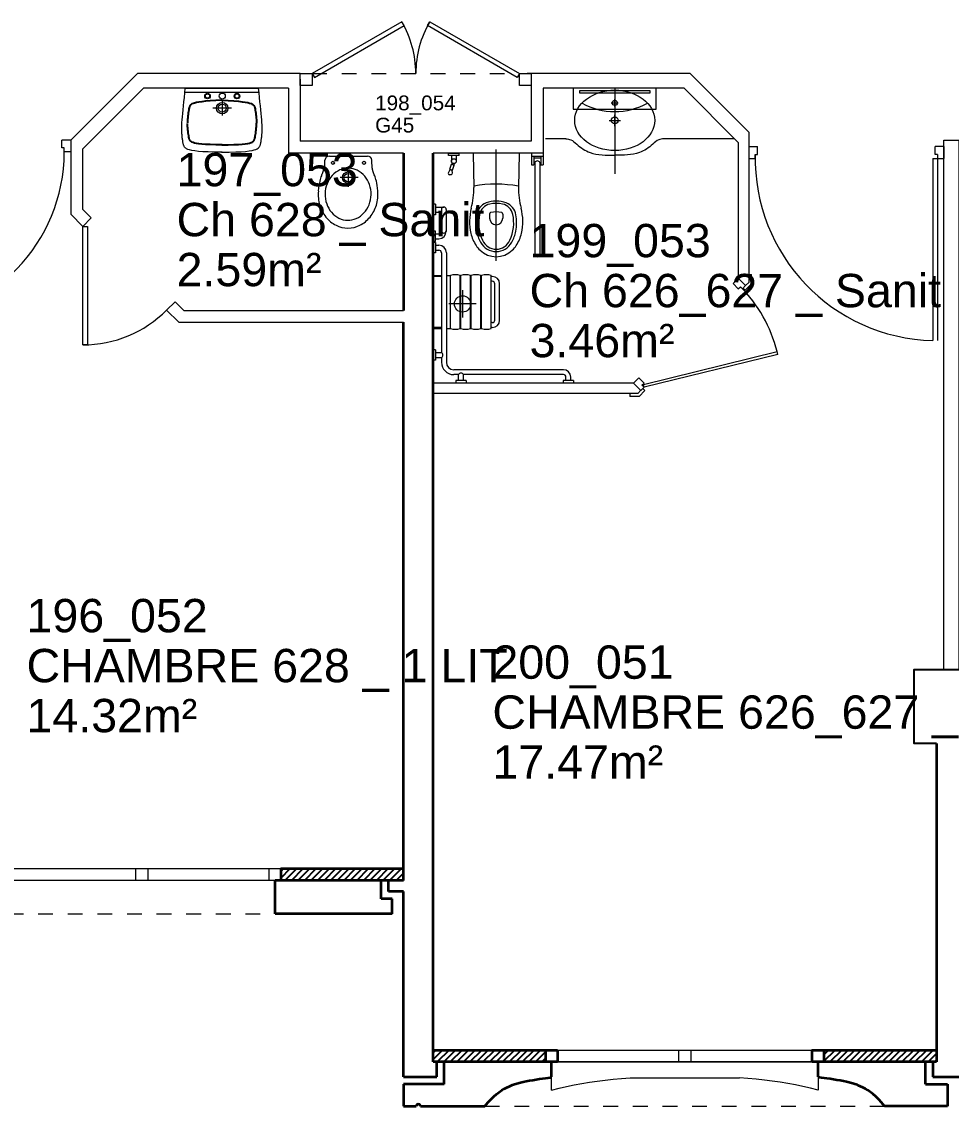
# Model space of a CAD drawing. Header units: metres. Extents: x -8 to 211, y -5 to 116.
# Drawn here: x 195.54 to 201.82, y 47.5 to 54.82 of the extents above; entities that cross this region are included whole.
import ezdxf

# ---------------------------------------------------------------- set-up
doc = ezdxf.new("R2010")
doc.units = ezdxf.units.M
doc.header["$LTSCALE"] = 0.6
doc.header["$MEASUREMENT"] = 0
doc.linetypes.add('CACHÉ', pattern=[0.25, 0.125, -0.125])
doc.linetypes.add('CONTINU', pattern=[0])
doc.layers.get('0').update_dxf_attribs({"linetype": 'CONTINUOUS'})
for name, color, linetype in [('002 poteaux', 7, 'CONTINUOUS'), ('004 isolation', 7, 'CONTINUOUS'), ('006 sanitaire', 5, 'CONTINUOUS'), ('A_Etiqu_Gaine', 8, 'CONTINUOUS'), ('A_Etiqu_Gaine_ancien', 8, 'CONTINUOUS'), ('A_Etiqu_Gaine_code', 8, 'CONTINUOUS'), ('A_Etiqu_Local', 8, 'CONTINUOUS')]:
    doc.layers.add(name, color=color, linetype=linetype)
for name, color, linetype, lineweight in [('A_CHASS', 4, 'CONTINU', 20), ('A_MURS_CLOI', 7, 'CONTINU', 20), ('A_MURS_STRU', 7, 'CONTINU', 35), ('A_PORT', 8, 'CONTINUOUS', 0), ('A_SANI', 5, 'CONTINU', 0)]:
    doc.layers.add(name, color=color, linetype=linetype, lineweight=lineweight)
doc.styles.add('Attribut', font='arial.ttf')

# ---------------------------------------------------------------- blocks, each defined once
blk = doc.blocks.new('A_Etiqu_Local')
at = {"style": 'Attribut', "flags": 1}
for tag, p in [('CODE_HOPITAL', (-0.4463, 1.9737)), ('CODE_SITE', (-0.4463, 1.7487)), ('CODE_BATIMENT', (-0.4463, 1.5237)), ('CODE_SECTEUR', (-0.4463, 1.2987)), ('CODE_ETAGE', (-0.4463, 1.0737)), ('NOM_NORMALISE', (-0.4463, -0.843)), ('SECTEUR_ACTIVITE', (-0.4463, -1.068)), ('SOUS_SECTEUR_ACTIVITE', (-0.4463, -1.293)), ('VOLUME', (-0.4463, -1.518)), ('SERVICE', (-0.4463, -1.743)), ('CODE_UG', (-0.4463, -1.968)), ('CODE_UA', (-0.4463, -2.193)), ('CODE_POLE', (-0.4463, -2.418)), ('OCCUPANT_EXTERNE', (-0.4463, -2.643)), ('DISPONIBILITE', (-0.4463, -2.868)), ('ACCES_HANDICAPES', (-0.4463, -3.093)), ('NATURE_SOL', (-0.4463, -3.318)), ('RISQUE_LABORATOIRE', (-0.4463, -3.543)), ('AMIANTE', (-0.4463, -3.768))]:
    blk.add_attdef(tag, p, '', height=0.15, dxfattribs=at)
at = {"layer": 'A_Etiqu_Local', "style": 'Attribut'}
for tag, p in [('CODE_PIECE', (-0.4483, 0.5327)), ('NOM_USAGE', (-0.4483, 0.1952)), ('SURFACE', (-0.4483, -0.1423))]:
    blk.add_attdef(tag, p, '', height=0.225, dxfattribs=at)
blk = doc.blocks.new('A_Etiqu_Gaine')
at = {"style": 'Attribut', "flags": 1}
for tag, p in [('CODE_HOPITAL', (-0.4323, 0.8651)), ('CODE_SITE', (-0.4323, 0.7151)), ('CODE_BATIMENT', (-0.4323, 0.5651)), ('CODE_SECTEUR', (-0.4323, 0.4151)), ('CODE_ETAGE', (-0.4323, 0.2651)), ('NOM_NORMALISE', (-0.4323, -0.3349)), ('SECTEUR_ACTIVITE', (-0.4323, -0.4849)), ('SOUS_SECTEUR_ACTIVITE', (-0.4323, -0.6349)), ('SURFACE', (-0.4323, -0.7849)), ('CODE_UG', (-0.4323, -0.9349)), ('CODE_POLE', (-0.4323, -1.0849)), ('AMIANTE', (-0.4323, -1.2349))]:
    blk.add_attdef(tag, p, '', height=0.1, dxfattribs=at)
at = {"layer": 'A_Etiqu_Gaine', "style": 'Attribut'}
blk.add_attdef('NOM_USAGE', (-0.4323, -0.1849), '', height=0.1, dxfattribs=at)
at = {"layer": 'A_Etiqu_Gaine_ancien', "style": 'Attribut'}
blk.add_attdef('CODE_PIECE_ANCIEN', (-0.4323, 0.1151), '', height=0.1, dxfattribs=at)
at = {"layer": 'A_Etiqu_Gaine_code', "style": 'Attribut'}
blk.add_attdef('CODE_PIECE', (-0.4323, -0.0349), '', height=0.1, dxfattribs=at)
blk = doc.blocks.new('BROCA2-G1127')
at = {"layer": '006 sanitaire', "linetype": 'Continuous'}
for points in [[(48.753517, 17.895912), (48.709555, 17.892946), (48.67232, 17.890017), (48.641202, 17.887107), (48.615589, 17.884195), (48.594871, 17.881265), (48.578435, 17.878295), (48.565672, 17.875267), (48.55597, 17.872162), (48.548718, 17.868961), (48.543304, 17.865645), (48.543304, 17.865645), (48.541104, 17.863934), (48.53918, 17.862162), (48.537502, 17.860303), (48.53604, 17.85833), (48.534764, 17.856216), (48.533642, 17.853934), (48.532644, 17.851457), (48.531741, 17.84876), (48.530901, 17.845814), (48.530094, 17.842593), (48.530094, 17.842593), (48.528502, 17.835279), (48.526946, 17.826909), (48.525451, 17.817635), (48.52404, 17.807608), (48.522739, 17.79698), (48.521572, 17.785902), (48.520565, 17.774527), (48.519741, 17.763005), (48.519127, 17.751488), (48.518745, 17.740128)], [(48.75016, 17.895912), (48.794119, 17.892946), (48.831351, 17.890017), (48.862467, 17.887107), (48.88808, 17.884195), (48.908798, 17.881265), (48.925234, 17.878295), (48.937998, 17.875267), (48.947701, 17.872162), (48.954954, 17.868961), (48.960367, 17.865645), (48.960367, 17.865645), (48.962567, 17.863934), (48.964491, 17.862162), (48.966168, 17.860303), (48.96763, 17.85833), (48.968906, 17.856216), (48.970027, 17.853934), (48.971024, 17.851457), (48.971927, 17.84876), (48.972766, 17.845814), (48.973572, 17.842593), (48.973572, 17.842593), (48.975163, 17.835281), (48.976717, 17.826927), (48.978212, 17.817694), (48.97962, 17.807748), (48.980918, 17.797253), (48.98208, 17.786374), (48.983082, 17.775275), (48.983897, 17.764122), (48.984502, 17.753078), (48.984871, 17.74231)]]:
    blk.add_lwpolyline(points, dxfattribs=at)
blk = doc.blocks.new('BROCA2-G1128')
at = {"layer": '006 sanitaire', "linetype": 'Continuous'}
for points in [[(48.753517, 17.59388), (48.709555, 17.594272), (48.67232, 17.59514), (48.641202, 17.596446), (48.615589, 17.598151), (48.594871, 17.600219), (48.578435, 17.60261), (48.565672, 17.605287), (48.55597, 17.608211), (48.548718, 17.611346), (48.543304, 17.614653), (48.543304, 17.614653), (48.541104, 17.616364), (48.53918, 17.618136), (48.537502, 17.619995), (48.53604, 17.621968), (48.534764, 17.624082), (48.533642, 17.626363), (48.532644, 17.628839), (48.531741, 17.631537), (48.530901, 17.634483), (48.530094, 17.637704), (48.530094, 17.637704), (48.528502, 17.645017), (48.526946, 17.653387), (48.525451, 17.662662), (48.52404, 17.672689), (48.522739, 17.683318), (48.521572, 17.694397), (48.520565, 17.705773), (48.519741, 17.717296), (48.519127, 17.728813), (48.518745, 17.740173)], [(48.75016, 17.59388), (48.794119, 17.594272), (48.831351, 17.59514), (48.862467, 17.596446), (48.88808, 17.598151), (48.908798, 17.600219), (48.925234, 17.60261), (48.937998, 17.605287), (48.947701, 17.608211), (48.954954, 17.611346), (48.960367, 17.614653), (48.960367, 17.614653), (48.962567, 17.616364), (48.964491, 17.618136), (48.966168, 17.619995), (48.96763, 17.621968), (48.968906, 17.624082), (48.970027, 17.626363), (48.971024, 17.628839), (48.971927, 17.631537), (48.972766, 17.634483), (48.973572, 17.637704), (48.973572, 17.637704), (48.975163, 17.645015), (48.976717, 17.65337), (48.978212, 17.662603), (48.97962, 17.67255), (48.980918, 17.683045), (48.98208, 17.693925), (48.983082, 17.705025), (48.983897, 17.716179), (48.984502, 17.727222), (48.984871, 17.737991)]]:
    blk.add_lwpolyline(points, dxfattribs=at)
blk = doc.blocks.new('BROCA2-G1126')
at = {"layer": '006 sanitaire'}
for name in ['BROCA2-G1127', 'BROCA2-G1128']:
    blk.add_blockref(name, (0, 0), dxfattribs=at)

msp = doc.modelspace()

# ---------------------------------------------------------------- linework, layer by layer
at = {"layer": '002 poteaux', "color": 8, "linetype": 'Continuous'}
msp.add_lwpolyline([(201.7164, 49.9461), (201.5662, 49.9461), (201.5662, 50.4461), (202.0662, 50.4461), (202.0662, 49.9461), (201.9164, 49.9461)], dxfattribs=at)
at = {"layer": '004 isolation', "color": 8, "linetype": 'Continuous'}
for p, q in [((197.3071, 49.1013), (197.2899, 49.0842)), ((197.2899, 49.04), (197.3513, 49.1013)), ((198.1162, 49.1013), (197.2899, 49.1013)), ((197.2899, 49.1013), (197.2899, 49.0213)), ((197.3955, 49.1013), (197.3155, 49.0214)), ((197.3597, 49.0214), (197.4397, 49.1013)), ((197.4838, 49.1013), (197.4038, 49.0213)), ((197.448, 49.0214), (197.528, 49.1013)), ((197.5722, 49.1013), (197.4922, 49.0214)), ((197.5364, 49.0214), (197.6164, 49.1013)), ((197.6606, 49.1013), (197.5806, 49.0214)), ((197.6248, 49.0214), (197.7048, 49.1013)), ((197.749, 49.1013), (197.669, 49.0214)), ((197.7132, 49.0214), (197.7932, 49.1013)), ((197.8374, 49.1013), (197.7574, 49.0214)), ((197.8016, 49.0214), (197.8816, 49.1013)), ((197.9258, 49.1013), (197.8458, 49.0214)), ((197.89, 49.0214), (197.97, 49.1013)), ((198.0142, 49.1013), (197.9342, 49.0214)), ((197.9784, 49.0214), (198.0584, 49.1013)), ((198.1026, 49.1013), (198.0226, 49.0214)), ((198.1162, 49.0213), (198.1162, 49.1013)), ((197.2899, 49.0213), (198.1162, 49.0213)), ((198.0668, 49.0214), (198.1162, 49.0708)), ((198.1162, 49.0266), (198.111, 49.0214)), ((198.336, 47.8763), (198.3163, 47.8566)), ((198.3163, 47.8125), (198.3801, 47.8763)), ((198.3163, 47.8763), (198.3163, 47.7963)), ((199.0763, 47.8763), (198.3163, 47.8763)), ((198.4243, 47.8763), (198.3443, 47.7963)), ((198.3885, 47.7963), (198.4685, 47.8763)), ((198.5127, 47.8763), (198.4327, 47.7963)), ((198.4769, 47.7963), (198.5569, 47.8763)), ((198.6011, 47.8763), (198.5211, 47.7963)), ((198.5653, 47.7963), (198.6453, 47.8763)), ((198.6895, 47.8763), (198.6095, 47.7963)), ((198.6537, 47.7963), (198.7337, 47.8763)), ((198.7779, 47.8763), (198.6979, 47.7963)), ((198.7421, 47.7963), (198.8221, 47.8763)), ((198.8663, 47.8763), (198.7863, 47.7963)), ((198.8305, 47.7963), (198.9105, 47.8763)), ((198.9547, 47.8763), (198.8747, 47.7963)), ((198.9189, 47.7963), (198.9989, 47.8763)), ((199.0431, 47.8763), (198.9631, 47.7963)), ((199.0072, 47.7963), (199.0762, 47.8653)), ((199.0763, 47.7963), (199.0763, 47.8763)), ((200.9876, 47.8763), (200.9562, 47.845)), ((200.9562, 47.8008), (201.0318, 47.8763)), ((201.7162, 47.8763), (200.9562, 47.8763)), ((200.9562, 47.8763), (200.9562, 47.7963)), ((201.076, 47.8763), (200.996, 47.7963)), ((201.0402, 47.7963), (201.1202, 47.8763)), ((201.1644, 47.8763), (201.0844, 47.7963)), ((201.1286, 47.7963), (201.2086, 47.8763)), ((201.2528, 47.8763), (201.1728, 47.7963)), ((201.2169, 47.7963), (201.297, 47.8763)), ((201.3412, 47.8763), (201.2612, 47.7963)), ((201.3053, 47.7963), (201.3853, 47.8763)), ((201.4295, 47.8763), (201.3495, 47.7963)), ((201.3937, 47.7963), (201.4737, 47.8763)), ((201.5179, 47.8763), (201.4379, 47.7963)), ((201.4821, 47.7963), (201.5621, 47.8763)), ((201.6063, 47.8763), (201.5263, 47.7963)), ((201.5705, 47.7963), (201.6505, 47.8763)), ((201.6947, 47.8763), (201.6147, 47.7963)), ((201.6589, 47.7963), (201.7162, 47.8537)), ((201.7162, 47.7963), (201.7162, 47.8763)), ((198.3163, 47.7963), (199.0763, 47.7963)), ((199.0762, 47.8211), (199.0514, 47.7963)), ((200.9562, 47.7963), (201.7162, 47.7963)), ((201.7162, 47.8095), (201.7031, 47.7963))]:
    msp.add_line(p, q, dxfattribs=at)
at = {"layer": 'A_CHASS', "color": 8, "linetype": 'Continuous'}
for p, q in [((197.2899, 49.0213), (195.4099, 49.0213)), ((199.1562, 47.8763), (200.8763, 47.8763)), ((200.8763, 47.7963), (199.1562, 47.7963)), ((199.6468, 47.6897), (200.3857, 47.6897))]:
    msp.add_line(p, q, dxfattribs=at)
at = {"layer": 'A_CHASS', "color": 8, "linetype": 'CACHÉ'}
for p, q in [((195.4498, 48.7963), (197.2501, 48.7963)), ((198.6663, 47.4963), (201.3662, 47.4963))]:
    msp.add_line(p, q, dxfattribs=at)
at = {"layer": 'A_CHASS', "color": 8, "linetype": 'Continuous'}
for points in [[(195.4099, 49.0213), (195.4099, 49.1013), (197.2899, 49.1013)], [(196.3099, 49.0213), (196.3099, 49.1013)], [(196.3899, 49.1013), (196.3899, 49.0213)], [(197.2099, 49.0213), (197.2099, 49.1013)], [(197.2899, 49.1013), (197.2899, 49.0213)], [(199.9763, 47.7963), (199.9763, 47.8763)], [(200.0562, 47.8763), (200.0562, 47.7963)], [(199.1163, 47.6063), (199.1163, 47.7963), (200.9162, 47.7963), (200.9162, 47.6063)], [(199.1163, 47.6063), (199.1674, 47.6188), (199.2184, 47.6302), (199.2695, 47.6405), (199.3209, 47.6499), (199.3728, 47.6583), (199.4253, 47.666), (199.4788, 47.6729), (199.5334, 47.6791), (199.5894, 47.6847), (199.6468, 47.6897)], [(200.9162, 47.6063), (200.8651, 47.6188), (200.8141, 47.6302), (200.763, 47.6405), (200.7116, 47.6499), (200.6597, 47.6583), (200.6072, 47.666), (200.5537, 47.6729), (200.4991, 47.6791), (200.4431, 47.6847), (200.3857, 47.6897)]]:
    msp.add_lwpolyline(points, dxfattribs=at)
at = {"layer": 'A_MURS_CLOI', "color": 8, "linetype": 'Continuous'}
for p, q in [((195.8696, 54.0209), (196.3196, 54.4709)), ((197.4199, 54.4709), (196.3196, 54.4709)), ((197.4199, 54.4334), (197.4199, 54.0138)), ((200.0526, 54.4709), (198.9523, 54.4709)), ((198.9799, 54.4709), (198.9799, 54.0138)), ((200.4479, 54.0756), (200.0526, 54.4709)), ((195.9496, 53.9595), (196.361, 54.3709)), ((197.3399, 54.3709), (196.361, 54.3709)), ((197.3399, 54.3709), (197.3399, 53.9338)), ((199.0599, 54.3709), (199.0599, 53.9338)), ((200.0112, 54.3709), (199.0599, 54.3709)), ((200.3779, 54.0042), (200.0112, 54.3709)), ((200.4479, 54.0756), (200.4479, 53.0594)), ((195.8696, 54.0209), (195.8696, 53.5209)), ((198.9799, 54.0138), (197.4199, 54.0138)), ((200.3779, 54.0042), (200.3779, 53.0878)), ((201.7661, 50.4461), (201.7661, 54.0209)), ((195.9496, 53.9595), (195.9496, 53.554)), ((198.1162, 53.9338), (197.3399, 53.9338)), ((199.0599, 53.9338), (198.3162, 53.9338)), ((195.9496, 53.554), (196.0084, 53.4953)), ((195.8696, 53.5209), (195.9518, 53.4387)), ((195.9518, 53.4387), (196.0084, 53.4953)), ((200.4479, 53.1129), (200.4679, 53.1129)), ((200.4679, 53.0511), (200.4679, 53.1129)), ((200.4242, 53.0074), (200.4679, 53.0511)), ((200.4271, 53.0386), (200.4479, 53.0594)), ((200.4242, 53.0074), (200.4101, 53.0216)), ((196.5175, 52.873), (196.574, 52.9296)), ((196.574, 52.9296), (196.6328, 52.8709)), ((196.5175, 52.873), (196.5996, 52.7909)), ((196.6328, 52.8709), (197.8379, 52.8709)), ((197.8379, 52.8709), (198.1162, 52.8709)), ((196.5996, 52.7909), (197.9605, 52.7909)), ((197.9605, 52.7909), (198.1162, 52.7909)), ((199.6702, 52.3807), (198.3162, 52.3807)), ((199.6992, 52.3107), (198.3162, 52.3107)), ((199.6457, 52.3107), (199.6457, 52.2907)), ((199.6992, 52.3107), (199.72, 52.3315)), ((199.7075, 52.2907), (199.7472, 52.3304)), ((199.7331, 52.3446), (199.7472, 52.3304)), ((199.7075, 52.2907), (199.6457, 52.2907))]:
    msp.add_line(p, q, dxfattribs=at)
for points in [[(201.7661, 54.0209), (201.8664, 54.0209), (201.8664, 50.4461)], [(201.7663, 53.9209), (201.7661, 53.9209)]]:
    msp.add_lwpolyline(points, dxfattribs=at)
at = {"layer": 'A_MURS_STRU', "color": 8, "linetype": 'Continuous'}
for p, q in [((198.1162, 53.9338), (198.1162, 52.8709)), ((198.3162, 47.7963), (198.3162, 53.9338)), ((198.1162, 49.0213), (198.1162, 52.7909)), ((201.7163, 49.9461), (201.7163, 47.7963)), ((198.1162, 49.0213), (197.2501, 49.0213)), ((197.2501, 48.7963), (197.2501, 49.0213)), ((197.9661, 48.8963), (197.9661, 49.0213)), ((198.0162, 48.9463), (198.0162, 49.0213)), ((198.1162, 48.9463), (198.0162, 48.9463)), ((198.1162, 47.6963), (198.1162, 48.9463)), ((198.0412, 48.8963), (197.9661, 48.8963)), ((198.0412, 48.7963), (198.0412, 48.8963)), ((198.0412, 48.7963), (197.2501, 48.7963)), ((199.1562, 47.7963), (198.3163, 47.7963)), ((198.3411, 47.6963), (198.3411, 47.7963)), ((198.3915, 47.6463), (198.3915, 47.7963)), ((199.1166, 47.6963), (199.1166, 47.7963)), ((201.7162, 47.7963), (200.8763, 47.7963)), ((200.9162, 47.6963), (200.9162, 47.7963)), ((201.6414, 47.6463), (201.6414, 47.7963)), ((201.6914, 47.7963), (201.6914, 47.6963)), ((198.1163, 47.6963), (198.3411, 47.6963)), ((199.0352, 47.6809), (199.0564, 47.684)), ((199.0564, 47.684), (199.0759, 47.6869)), ((199.0759, 47.6869), (199.0928, 47.6894)), ((199.0928, 47.6894), (199.1066, 47.6916)), ((199.1066, 47.6916), (199.1167, 47.6935)), ((200.9262, 47.6916), (200.9162, 47.6935)), ((200.94, 47.6894), (200.9262, 47.6916)), ((200.957, 47.6869), (200.94, 47.6894)), ((200.9764, 47.684), (200.957, 47.6869)), ((200.9976, 47.6809), (200.9764, 47.684)), ((201.6914, 47.6963), (201.9411, 47.6963)), ((198.3915, 47.6463), (198.1166, 47.6463)), ((198.1166, 47.6463), (198.1166, 47.4963)), ((198.7802, 47.6042), (198.7972, 47.6145)), ((198.7972, 47.6145), (198.8136, 47.6232)), ((198.8136, 47.6232), (198.8295, 47.6307)), ((198.8295, 47.6307), (198.8449, 47.6373)), ((198.8449, 47.6373), (198.8524, 47.6403)), ((198.8524, 47.6403), (198.8599, 47.6432)), ((198.8599, 47.6432), (198.8673, 47.6459)), ((198.8673, 47.6459), (198.8749, 47.6485)), ((198.8749, 47.6485), (198.8825, 47.651)), ((198.8825, 47.651), (198.8904, 47.6533)), ((198.8904, 47.6533), (198.8985, 47.6556)), ((198.8985, 47.6556), (198.907, 47.6578)), ((198.907, 47.6578), (198.9159, 47.66)), ((198.9159, 47.66), (198.9253, 47.6621)), ((198.9253, 47.6621), (198.9456, 47.6662)), ((198.9456, 47.6662), (198.9674, 47.6701)), ((198.9674, 47.6701), (198.99, 47.6739)), ((198.99, 47.6739), (199.0129, 47.6775)), ((199.0129, 47.6775), (199.0352, 47.6809)), ((201.02, 47.6775), (200.9976, 47.6809)), ((201.0428, 47.6739), (201.02, 47.6775)), ((201.0655, 47.6701), (201.0428, 47.6739)), ((201.0873, 47.6662), (201.0655, 47.6701)), ((201.1075, 47.6621), (201.0873, 47.6662)), ((201.1169, 47.66), (201.1075, 47.6621)), ((201.1258, 47.6578), (201.1169, 47.66)), ((201.1343, 47.6556), (201.1258, 47.6578)), ((201.1424, 47.6533), (201.1343, 47.6556)), ((201.1503, 47.651), (201.1424, 47.6533)), ((201.158, 47.6485), (201.1503, 47.651)), ((201.1655, 47.6459), (201.158, 47.6485)), ((201.1729, 47.6432), (201.1655, 47.6459)), ((201.1804, 47.6403), (201.1729, 47.6432)), ((201.1879, 47.6373), (201.1804, 47.6403)), ((201.2033, 47.6307), (201.1879, 47.6373)), ((201.2192, 47.6232), (201.2033, 47.6307)), ((201.2357, 47.6145), (201.2192, 47.6232)), ((201.2527, 47.6042), (201.2357, 47.6145)), ((201.6414, 47.6463), (201.7912, 47.6463)), ((201.7912, 47.6463), (201.7912, 47.4963)), ((198.6869, 47.5212), (198.7067, 47.5429)), ((198.7067, 47.5429), (198.7259, 47.5619)), ((198.7259, 47.5619), (198.7445, 47.5782)), ((198.7445, 47.5782), (198.7626, 47.5922)), ((198.7626, 47.5922), (198.7802, 47.6042)), ((201.2702, 47.5922), (201.2527, 47.6042)), ((201.2883, 47.5782), (201.2702, 47.5922)), ((201.3069, 47.5619), (201.2883, 47.5782)), ((201.3261, 47.5429), (201.3069, 47.5619)), ((201.3459, 47.5212), (201.3261, 47.5429)), ((198.1166, 47.4963), (198.2016, 47.4963)), ((198.2316, 47.4963), (198.6666, 47.4963)), ((198.6666, 47.4963), (198.6869, 47.5212)), ((201.3662, 47.4963), (201.3459, 47.5212)), ((201.7912, 47.4963), (201.3662, 47.4963))]:
    msp.add_line(p, q, dxfattribs=at)
for points in [[(197.2899, 49.0213), (197.2899, 49.1013), (198.1162, 49.1013)], [(198.3163, 47.8763), (199.1562, 47.8763)], [(199.0763, 47.8763), (199.0763, 47.7963)], [(199.1562, 47.8763), (199.1562, 47.7963)], [(200.8763, 47.7963), (200.8763, 47.8763), (201.7162, 47.8763)], [(200.9562, 47.8763), (200.9562, 47.7963)]]:
    msp.add_lwpolyline(points, dxfattribs=at)
msp.add_arc((198.2166, 47.4963), 0.015, 359.99998, 180.00002, dxfattribs=at)
at = {"layer": 'A_PORT', "color": 8, "linetype": 'CACHÉ'}
msp.add_line((197.4999, 54.4709), (198.8999, 54.4709), dxfattribs=at)
at = {"layer": 'A_PORT', "color": 8, "linetype": 'Continuous'}
for p, q in [((195.8098, 53.9687), (195.8098, 54.0209)), ((195.8696, 54.0209), (195.8098, 54.0209)), ((195.8696, 54.0209), (195.8696, 53.9409)), ((195.8258, 53.9687), (195.8098, 53.9687)), ((195.8258, 53.9409), (195.8258, 53.9687)), ((195.8696, 53.9409), (195.8258, 53.9409)), ((200.4483, 53.9772), (200.5082, 53.9772)), ((200.4483, 53.9772), (200.4483, 53.8972)), ((200.4922, 53.925), (200.5082, 53.925)), ((200.4922, 53.8972), (200.4922, 53.925)), ((200.5082, 53.925), (200.5082, 53.9772)), ((201.7661, 53.9772), (201.7062, 53.9772)), ((201.7062, 53.925), (201.7062, 53.9772)), ((201.7222, 53.925), (201.7062, 53.925)), ((201.7222, 53.925), (201.7222, 52.6672)), ((201.7661, 53.9772), (201.7661, 53.8972)), ((200.4483, 53.8972), (200.4922, 53.8972)), ((201.6922, 53.8972), (201.6922, 52.6672)), ((201.6922, 53.8972), (201.7661, 53.8972)), ((195.9518, 52.6387), (195.9518, 53.4387)), ((195.9518, 53.4387), (195.9818, 53.4387)), ((195.9818, 53.4387), (195.9818, 52.6387)), ((200.3779, 53.0878), (200.3426, 53.0524)), ((200.3426, 53.0524), (200.3779, 53.0171)), ((200.4274, 53.0383), (200.3779, 53.0878)), ((200.3779, 53.0171), (200.3921, 53.0312)), ((200.3921, 53.0312), (200.4062, 53.0171)), ((200.4062, 53.0171), (200.4274, 53.0383)), ((195.9818, 52.6387), (195.9518, 52.6387)), ((199.7368, 52.3718), (200.6398, 52.5928)), ((200.6444, 52.5733), (200.6396, 52.5927)), ((200.6444, 52.5733), (199.7415, 52.3524)), ((199.7062, 52.416), (199.6708, 52.3807)), ((199.6708, 52.3807), (199.7203, 52.3312)), ((199.7415, 52.3807), (199.7062, 52.416)), ((199.7274, 52.3665), (199.7415, 52.3807)), ((199.7415, 52.3524), (199.7368, 52.3718)), ((199.7203, 52.3312), (199.7415, 52.3524)), ((199.7415, 52.3524), (199.7274, 52.3665))]:
    msp.add_line(p, q, dxfattribs=at)
for points in [[(197.5149, 54.4449), (198.1212, 54.7949), (198.1062, 54.8209), (197.4999, 54.4709)], [(198.8849, 54.4449), (198.2787, 54.7949), (198.2937, 54.8209), (198.8999, 54.4709)], [(197.4999, 54.4709), (197.4999, 54.3909), (197.4199, 54.3909), (197.4199, 54.4709)], [(198.9799, 54.4709), (198.9799, 54.3909), (198.8999, 54.3909), (198.8999, 54.4709)]]:
    msp.add_lwpolyline(points, close=True, dxfattribs=at)
for centre, radius, start, end in [((197.4999, 54.4709), 0.7, 0.00001, 30.00001), ((198.8999, 54.4709), 0.7, 150.00001, 180.00001), ((194.6938, 53.9409), 1.132, 271.51862, 360), ((201.7222, 53.8972), 1.23, 178.70574, 268.6024), ((195.9518, 53.4387), 0.8, 270, 315.00002)]:
    msp.add_arc(centre, radius, start, end, dxfattribs=at)
at = {"layer": 'A_PORT', "color": 8}
msp.add_arc((199.7274, 52.3665), 0.94, 13.92465, 45, dxfattribs=at)
at = {"layer": 'A_SANI', "color": 8}
for p, q in [((196.6432, 54.3709), (197.1385, 54.3709)), ((199.3062, 54.355), (199.3062, 54.3405)), ((199.7826, 54.355), (199.3062, 54.355)), ((199.7826, 54.3405), (199.7826, 54.355)), ((196.6432, 54.346), (197.1385, 54.346)), ((196.8928, 54.2884), (196.8928, 54.1863)), ((199.3062, 54.3405), (199.7826, 54.3405)), ((199.5436, 54.2488), (199.5436, 54.2966)), ((196.956, 54.2373), (196.8296, 54.2373)), ((199.5197, 54.2727), (199.5675, 54.2727)), ((199.5054, 54.1544), (199.5819, 54.1544)), ((199.5436, 54.1162), (199.5436, 54.1927)), ((199.2125, 54.0304), (199.076, 54.0304)), ((200.3517, 54.0304), (199.8748, 54.0304)), ((197.6165, 53.9138), (197.8737, 53.9138)), ((198.4213, 53.9338), (198.492, 53.9338)), ((198.4213, 53.9171), (198.4213, 53.9338)), ((198.492, 53.9171), (198.4213, 53.9171)), ((198.4401, 53.9171), (198.4401, 53.8768)), ((198.4731, 53.9171), (198.4731, 53.879)), ((198.492, 53.9171), (198.492, 53.9338)), ((198.5878, 53.9308), (198.5921, 53.7017)), ((198.8947, 53.9338), (198.5908, 53.9338)), ((198.7428, 53.2055), (198.7428, 53.9577)), ((198.8977, 53.9308), (198.8935, 53.7017)), ((198.9819, 53.9338), (198.9819, 53.8543)), ((198.9819, 53.9128), (199.0599, 53.9128)), ((198.9978, 53.9128), (198.9978, 53.8543)), ((199.0441, 53.9128), (199.0441, 53.8543)), ((199.0599, 53.9338), (199.0599, 53.8543)), ((197.5864, 53.8818), (197.5865, 53.885)), ((197.9038, 53.8818), (197.9037, 53.885)), ((198.4308, 53.8239), (198.4417, 53.8579)), ((198.4417, 53.8579), (198.4589, 53.8524)), ((198.4428, 53.8575), (198.4457, 53.8666)), ((198.448, 53.8184), (198.4589, 53.8524)), ((198.4577, 53.8527), (198.461, 53.8631)), ((198.9819, 53.8543), (198.9978, 53.8543)), ((198.9978, 53.9018), (199.0441, 53.9018)), ((198.9978, 53.8619), (199.0044, 53.8619)), ((199.0374, 53.8619), (199.0441, 53.8619)), ((199.0441, 53.8543), (199.0599, 53.8543)), ((197.811, 53.7681), (197.689, 53.7681)), ((197.7427, 53.8169), (197.7427, 53.7046)), ((198.4294, 53.8157), (198.4319, 53.8235)), ((198.4308, 53.8239), (198.448, 53.8184)), ((198.4443, 53.8109), (198.4468, 53.8187)), ((198.3322, 53.5876), (198.3155, 53.5876)), ((198.3322, 53.5876), (198.3322, 53.5169)), ((198.3322, 53.5687), (198.389, 53.5687)), ((198.3725, 53.5522), (198.3725, 53.4049)), ((198.4055, 53.5522), (198.4055, 53.4049)), ((198.3322, 53.5169), (198.3155, 53.5169)), ((198.3322, 53.5357), (198.3725, 53.5357)), ((198.6978, 53.5217), (198.6978, 53.495)), ((198.7878, 53.5217), (198.7878, 53.495)), ((198.3322, 53.4068), (198.3155, 53.4068)), ((198.3155, 53.4068), (198.3155, 53.3361)), ((198.3322, 53.3361), (198.3322, 53.4068)), ((198.3322, 53.3361), (198.3155, 53.3361)), ((198.333, 53.3298), (198.3162, 53.3298)), ((198.3322, 53.3879), (198.3555, 53.3879)), ((198.3322, 53.3549), (198.3555, 53.3549)), ((198.333, 53.3298), (198.333, 53.2591)), ((198.333, 53.2591), (198.3162, 53.2591)), ((198.333, 53.3109), (198.3562, 53.3109)), ((198.333, 53.2779), (198.3562, 53.2779)), ((198.3732, 53.2609), (198.3732, 52.5862)), ((198.4062, 53.2609), (198.4062, 52.5207)), ((198.5155, 53.0071), (198.5155, 52.8225)), ((198.6078, 52.9148), (198.4232, 52.9148)), ((198.3162, 52.605), (198.3162, 52.5343)), ((198.333, 52.605), (198.3162, 52.605)), ((198.333, 52.605), (198.333, 52.5343)), ((198.333, 52.5343), (198.3162, 52.5343)), ((198.333, 52.5862), (198.3732, 52.5862)), ((198.333, 52.5532), (198.3732, 52.5532)), ((198.3732, 52.5532), (198.3732, 52.5207)), ((199.1965, 52.4707), (198.4562, 52.4707)), ((198.4887, 52.4377), (198.4562, 52.4377)), ((198.5406, 52.3974), (198.4699, 52.3974)), ((198.4699, 52.3974), (198.4699, 52.3807)), ((198.5406, 52.3807), (198.4699, 52.3807)), ((198.4887, 52.3974), (198.4887, 52.4377)), ((198.5217, 52.3974), (198.5217, 52.4377)), ((199.1965, 52.4377), (198.5217, 52.4377)), ((198.5406, 52.3974), (198.5406, 52.3807)), ((199.1946, 52.3974), (199.1946, 52.3807)), ((199.2653, 52.3974), (199.1946, 52.3974)), ((199.2135, 52.3974), (199.2135, 52.4207)), ((199.2465, 52.3974), (199.2465, 52.4207)), ((199.2653, 52.3974), (199.2653, 52.3807))]:
    msp.add_line(p, q, dxfattribs=at)
at = {"layer": 'A_SANI', "color": 8, "ltscale": 0.5}
for p, q in [((199.2636, 54.3709), (199.2636, 54.2309)), ((199.8236, 54.3709), (199.2636, 54.3709)), ((199.8236, 54.2309), (199.8236, 54.3709)), ((199.2636, 54.2309), (199.8236, 54.2309)), ((199.0044, 53.8695), (199.0044, 53.2459)), ((199.0374, 53.8695), (199.0374, 53.2459)), ((198.3162, 53.1073), (198.3732, 53.1073)), ((198.4062, 53.1073), (198.4345, 53.1073)), ((198.4345, 52.7487), (198.4345, 53.1073)), ((198.4995, 52.7487), (198.4995, 53.1073)), ((198.4995, 53.1073), (198.5045, 53.1073)), ((198.5045, 52.7487), (198.5045, 53.1073)), ((198.5695, 52.7487), (198.5695, 53.1073)), ((198.5695, 53.1073), (198.5745, 53.1073)), ((198.5745, 52.7487), (198.5745, 53.1073)), ((198.6395, 52.7487), (198.6395, 53.1073)), ((198.6395, 53.1073), (198.6445, 53.1073)), ((198.6445, 52.7487), (198.6445, 53.1073)), ((198.7095, 52.7487), (198.7095, 53.1073)), ((198.3732, 53.1005), (198.3162, 53.1005)), ((198.7162, 53.1005), (198.7095, 53.1005)), ((198.7162, 53.0675), (198.7095, 53.0675)), ((198.7332, 52.8055), (198.7332, 53.0505)), ((198.7662, 52.8055), (198.7662, 53.0505)), ((198.3732, 52.7555), (198.3162, 52.7555)), ((198.3162, 52.7487), (198.3732, 52.7487)), ((198.4062, 52.7487), (198.4345, 52.7487)), ((198.4995, 52.7487), (198.5045, 52.7487)), ((198.5695, 52.7487), (198.5745, 52.7487)), ((198.6395, 52.7487), (198.6445, 52.7487)), ((198.7162, 52.7885), (198.7095, 52.7885)), ((198.7162, 52.7555), (198.7095, 52.7555))]:
    msp.add_line(p, q, dxfattribs=at)
at = {"layer": 'A_SANI', "color": 8, "ltscale": 0.3}
msp.add_line((199.5436, 54.3709), (199.5436, 53.7942), dxfattribs=at)
at = {"layer": 'A_SANI', "color": 8}
for points in [[(196.8928, 53.9392), (196.8414, 53.9399), (196.7978, 53.9412), (196.7614, 53.943), (196.7314, 53.9452), (196.7071, 53.9478), (196.6878, 53.9509), (196.6727, 53.9544), (196.6612, 53.9583), (196.6525, 53.9625), (196.6459, 53.967), (196.6459, 53.967), (196.6431, 53.9694), (196.6407, 53.9719), (196.6386, 53.9745), (196.6367, 53.9774), (196.635, 53.9804), (196.6335, 53.9838), (196.6322, 53.9875), (196.6309, 53.9915), (196.6298, 53.9959), (196.6287, 54.0008), (196.6287, 54.0008), (196.6277, 54.0061), (196.6267, 54.0118), (196.6258, 54.0179), (196.6248, 54.0242), (196.624, 54.0306), (196.6232, 54.0372), (196.6224, 54.0438), (196.6217, 54.0503), (196.6211, 54.0567), (196.6205, 54.0628), (196.6205, 54.0628), (196.6201, 54.0687), (196.6197, 54.0745), (196.6194, 54.0801), (196.6192, 54.0857), (196.6191, 54.0913), (196.619, 54.0971), (196.6191, 54.1032), (196.6193, 54.1096), (196.6196, 54.1164), (196.6199, 54.1237), (196.6199, 54.1237), (196.621, 54.14), (196.6225, 54.1586), (196.6243, 54.1793), (196.6264, 54.2019), (196.6287, 54.2263), (196.6313, 54.2525), (196.6341, 54.2801), (196.637, 54.3092), (196.6401, 54.3395), (196.6432, 54.3709)], [(196.8889, 53.9392), (196.9403, 53.9399), (196.9838, 53.9412), (197.0203, 53.943), (197.0503, 53.9452), (197.0746, 53.9478), (197.0939, 53.9509), (197.1089, 53.9544), (197.1205, 53.9583), (197.1292, 53.9625), (197.1358, 53.967), (197.1358, 53.967), (197.1385, 53.9694), (197.141, 53.9719), (197.1431, 53.9745), (197.145, 53.9774), (197.1467, 53.9804), (197.1482, 53.9838), (197.1495, 53.9875), (197.1507, 53.9915), (197.1519, 53.9959), (197.1529, 54.0008), (197.1529, 54.0008), (197.154, 54.0061), (197.155, 54.0118), (197.1559, 54.0179), (197.1568, 54.0242), (197.1577, 54.0306), (197.1585, 54.0372), (197.1593, 54.0438), (197.1599, 54.0503), (197.1606, 54.0567), (197.1611, 54.0628), (197.1611, 54.0628), (197.1616, 54.0687), (197.162, 54.0745), (197.1623, 54.0801), (197.1625, 54.0857), (197.1626, 54.0913), (197.1626, 54.0971), (197.1625, 54.1032), (197.1624, 54.1096), (197.1621, 54.1164), (197.1617, 54.1237), (197.1617, 54.1237), (197.1607, 54.14), (197.1592, 54.1586), (197.1574, 54.1793), (197.1553, 54.2019), (197.1529, 54.2263), (197.1503, 54.2525), (197.1475, 54.2801), (197.1446, 54.3092), (197.1416, 54.3395), (197.1385, 54.3709)], [(197.5425, 53.6777), (197.5454, 53.6971), (197.5483, 53.7143), (197.5512, 53.7295), (197.554, 53.7428), (197.5567, 53.7544), (197.5594, 53.7646), (197.5619, 53.7734), (197.5643, 53.781), (197.5665, 53.7875), (197.5685, 53.7933), (197.5685, 53.7933), (197.5695, 53.7959), (197.5704, 53.7983), (197.5713, 53.8007), (197.5721, 53.8029), (197.5729, 53.8051), (197.5737, 53.8071), (197.5744, 53.8092), (197.5752, 53.8112), (197.5759, 53.8133), (197.5767, 53.8154), (197.5767, 53.8154), (197.5774, 53.8175), (197.5781, 53.8197), (197.5788, 53.8219), (197.5795, 53.8241), (197.5802, 53.8264), (197.5809, 53.8287), (197.5815, 53.831), (197.5821, 53.8333), (197.5827, 53.8355), (197.5832, 53.8378), (197.5832, 53.8378), (197.5841, 53.8422), (197.5848, 53.8465), (197.5853, 53.8508), (197.5857, 53.8551), (197.586, 53.8594), (197.5862, 53.8637), (197.5863, 53.868), (197.5864, 53.8725), (197.5864, 53.8771), (197.5864, 53.8818)], [(197.9429, 53.6777), (197.9412, 53.6971), (197.9391, 53.7143), (197.9366, 53.7295), (197.934, 53.7428), (197.9311, 53.7544), (197.9282, 53.7646), (197.9253, 53.7734), (197.9225, 53.781), (197.9198, 53.7875), (197.9174, 53.7933), (197.9174, 53.7933), (197.9163, 53.7959), (197.9153, 53.7983), (197.9143, 53.8007), (197.9134, 53.8029), (197.9126, 53.8051), (197.9118, 53.8071), (197.9111, 53.8092), (197.9105, 53.8112), (197.9099, 53.8133), (197.9093, 53.8154), (197.9093, 53.8154), (197.9088, 53.8175), (197.9083, 53.8197), (197.9078, 53.8219), (197.9074, 53.8241), (197.907, 53.8264), (197.9066, 53.8287), (197.9063, 53.831), (197.906, 53.8333), (197.9057, 53.8355), (197.9054, 53.8378), (197.9054, 53.8378), (197.905, 53.8422), (197.9046, 53.8465), (197.9044, 53.8508), (197.9042, 53.8551), (197.904, 53.8594), (197.9039, 53.8637), (197.9039, 53.868), (197.9038, 53.8725), (197.9038, 53.8771), (197.9038, 53.8818)]]:
    msp.add_lwpolyline(points, dxfattribs=at)
for points in [[(197.7977, 53.4918, 0.102556), (197.8499, 53.5292, 0.093461), (197.8844, 53.5846, 0.177131), (197.8873, 53.721, 0.093461), (197.855, 53.7778, 0.102556), (197.8045, 53.8173, 0.222932), (197.6876, 53.8197, 0.102556), (197.6355, 53.7823, 0.093461), (197.6009, 53.727, 0.177284), (197.5981, 53.5905, 0.093461), (197.6303, 53.5337, 0.102556), (197.6809, 53.4942, 0.222781), (197.7977, 53.4918)], [(197.5418, 53.677, 0.092772), (197.5511, 53.582, 0.098236), (197.5927, 53.5019, 0.108258), (197.6616, 53.4462, 0.11669), (197.7416, 53.4272, 0.116228), (197.8218, 53.4461, 0.107322), (197.8912, 53.5019, 0.097518), (197.9336, 53.5821, 0.092603), (197.9438, 53.677, 0.094447)]]:
    msp.add_lwpolyline(points, format="xyb", dxfattribs=at)
for centre, radius in [((196.7933, 54.3188), 0.0189), ((196.7933, 54.3188), 0.0144), ((196.8928, 54.2373), 0.0387), ((196.8928, 54.3188), 0.0204), ((196.9923, 54.3188), 0.0189), ((196.9923, 54.3188), 0.0144), ((199.5436, 54.2727), 0.0175), ((196.8928, 54.2373), 0.0274), ((199.5436, 54.1544), 0.023), ((197.6401, 53.8677), 0.0105), ((197.8501, 53.8677), 0.0105), ((198.4566, 53.879), 0.0165), ((197.7427, 53.7681), 0.0383), ((197.7427, 53.7681), 0.0276), ((198.5155, 52.9148), 0.055)]:
    msp.add_circle(centre, radius, dxfattribs=at)
for centre, radius, start, end in [((199.5436, 54.661), 0.4476, 240.42755, 299.57245), ((197.6165, 53.8838), 0.03, 90, 177.81647), ((197.8737, 53.8838), 0.03, 2.18352, 90), ((198.5908, 53.9308), 0.003, 90, 181.06398), ((198.8947, 53.9308), 0.003, 358.93602, 90), ((199.0209, 53.8629), 0.0178, 21.92878, 158.07122), ((198.0922, 53.6924), 0.5, 344.88729, 1.06398), ((198.7425, 52.9138), 0.81, 79.263, 100.69362), ((199.3934, 53.6924), 0.5, 178.93602, 195.11271), ((198.389, 53.5522), 0.0165, 0, 180), ((198.9128, 53.4708), 0.35, 164.88729, 193.11491), ((198.7178, 53.4968), 0.11, 113.12434, 169.41239), ((198.7187, 53.5013), 0.09, 102.10426, 168.0461), ((198.7428, 53.3888), 0.22, 71.94075, 108.05984), ((198.7428, 53.3888), 0.205, 77.89574, 102.10108), ((198.7669, 53.5013), 0.09, 11.9539, 77.89574), ((198.7678, 53.4968), 0.11, 10.58761, 66.87566), ((198.5728, 53.4708), 0.35, 346.88509, 15.11271), ((198.9046, 53.4619), 0.3, 169.41239, 190.77744), ((198.9046, 53.4619), 0.28, 168.0461, 204.81427), ((198.7078, 53.5217), 0.01, 103.47052, 180), ((198.7428, 53.495), 0.045, 180, 0), ((198.7428, 53.3756), 0.1603, 76.52948, 103.47052), ((198.7778, 53.5217), 0.01, 0, 76.52948), ((198.581, 53.4619), 0.28, 335.18573, 11.9539), ((198.581, 53.4619), 0.3, 349.22256, 10.58761), ((198.3555, 53.4049), 0.05, 270, 0), ((198.3555, 53.4049), 0.017, 270, 0), ((198.389, 53.4095), 0.0165, 180, 360), ((198.8358, 53.4488), 0.23, 190.77744, 210.66727), ((198.6498, 53.4488), 0.23, 329.33273, 349.22256), ((198.8154, 53.4481), 0.25, 193.11491, 213.63285), ((198.7428, 53.3878), 0.119, 208.24281, 331.74256), ((198.7439, 53.3876), 0.103, 204.81427, 269.38411), ((198.7417, 53.3876), 0.103, 270.61589, 335.18573), ((198.6702, 53.4481), 0.25, 326.36715, 346.88509), ((198.3562, 53.2609), 0.05, 360, 90), ((198.3562, 53.2609), 0.017, 360, 90), ((198.7488, 53.4038), 0.17, 213.63285, 227.43169), ((198.7428, 53.3888), 0.155, 225.31377, 314.66842), ((198.7368, 53.4038), 0.17, 312.56831, 326.36715), ((198.3641, 52.5697), 0.0189, 299.13506, 60.86494), ((198.4562, 52.5207), 0.083, 180, 270), ((198.4562, 52.5207), 0.05, 180, 270), ((198.5052, 52.4285), 0.0189, 29.13506, 150.86494), ((199.1965, 52.4207), 0.05, 0, 90), ((199.1965, 52.4207), 0.017, 0, 90)]:
    msp.add_arc(centre, radius, start, end, dxfattribs=at)
at = {"layer": 'A_SANI', "color": 8, "ltscale": 0.5}
for centre, radius, start, end in [((199.0209, 53.2512), 0.0173, 197.79386, 342.20614), ((198.467, 52.995), 0.1169, 73.86503, 106.13497), ((198.537, 52.995), 0.1169, 73.86503, 106.13497), ((198.607, 52.995), 0.1169, 73.86503, 106.13497), ((198.677, 52.995), 0.1169, 73.86503, 106.13497), ((198.7162, 53.0505), 0.05, 0, 90), ((198.7162, 53.0505), 0.017, 0, 90), ((198.467, 52.8611), 0.1169, 253.86503, 286.13497), ((198.537, 52.8611), 0.1169, 253.86503, 286.13497), ((198.607, 52.8611), 0.1169, 253.86503, 286.13497), ((198.677, 52.8611), 0.1169, 253.86503, 286.13497), ((198.7162, 52.8055), 0.05, 270, 0), ((198.7162, 52.8055), 0.017, 270, 0)]:
    msp.add_arc(centre, radius, start, end, dxfattribs=at)
at = {"layer": 'A_SANI', "color": 8}
msp.add_ellipse((199.5436, 54.1544), major_axis=(-0.27, 0), ratio=0.755556, dxfattribs=at)
for points in [[(199.2125, 54.0304), (199.2467, 54.0234), (199.2867, 53.9934), (199.3765, 53.9378), (199.5436, 53.9204)], [(199.8748, 54.0304), (199.8405, 54.0234), (199.8006, 53.9934), (199.7108, 53.9378), (199.5436, 53.9204)], [(198.4294, 53.8157), (198.4224, 53.8069), (198.4204, 53.7919), (198.4287, 53.7876)], [(198.4443, 53.8109), (198.4449, 53.7997), (198.4378, 53.7863), (198.4286, 53.7876)]]:
    msp.add_spline(points, degree=3, dxfattribs=at)

# ---------------------------------------------------------------- block references
at = {"layer": 'A_Etiqu_Gaine', "color": 8}
msp.add_blockref('A_Etiqu_Gaine', (198.3577, 54.2573), dxfattribs=at).add_auto_attribs({'CODE_PIECE': '198_054', 'NOM_USAGE': 'G45'})
at = {"layer": 'A_Etiqu_Local', "color": 8}
ref = msp.add_blockref('A_Etiqu_Local', (197.0329, 53.1769), dxfattribs=at)
ref.add_attrib('CODE_PIECE', '197_053', (196.5846, 53.7096), dxfattribs={"height": 0.225, "style": 'Attribut'})
ref.add_attrib('NOM_USAGE', 'Ch 628 _ Sanit', (196.5846, 53.3721), dxfattribs={"height": 0.225, "style": 'Attribut'})
ref.add_attrib('SURFACE', '2.59m²', (196.5846, 53.0346), dxfattribs={"height": 0.225, "style": 'Attribut'})
ref = msp.add_blockref('A_Etiqu_Local', (199.4165, 52.6973), dxfattribs=at)
ref.add_attrib('CODE_PIECE', '199_053', (198.9682, 53.2301), dxfattribs={"height": 0.225, "style": 'Attribut'})
ref.add_attrib('NOM_USAGE', 'Ch 626_627 _ Sanit', (198.9682, 52.8926), dxfattribs={"height": 0.225, "style": 'Attribut'})
ref.add_attrib('SURFACE', '3.46m²', (198.9682, 52.5551), dxfattribs={"height": 0.225, "style": 'Attribut'})
ref = msp.add_blockref('A_Etiqu_Local', (196.0195, 50.1649), dxfattribs=at)
ref.add_attrib('CODE_PIECE', '196_052', (195.5712, 50.6976), dxfattribs={"height": 0.225, "style": 'Attribut'})
ref.add_attrib('NOM_USAGE', 'CHAMBRE 628 _ 1 LIT', (195.5712, 50.3601), dxfattribs={"height": 0.225, "style": 'Attribut'})
ref.add_attrib('SURFACE', '14.32m²', (195.5712, 50.0226), dxfattribs={"height": 0.225, "style": 'Attribut'})
ref = msp.add_blockref('A_Etiqu_Local', (199.1656, 49.8509), dxfattribs=at)
ref.add_attrib('CODE_PIECE', '200_051', (198.7173, 50.3836), dxfattribs={"height": 0.225, "style": 'Attribut'})
ref.add_attrib('NOM_USAGE', 'CHAMBRE 626_627 _ 2 LITS', (198.7173, 50.0461), dxfattribs={"height": 0.225, "style": 'Attribut'})
ref.add_attrib('SURFACE', '17.47m²', (198.7173, 49.7086), dxfattribs={"height": 0.225, "style": 'Attribut'})
at = {"layer": 'A_SANI', "color": 8, "xscale": -1, "rotation": 359.9936718497322}
msp.add_blockref('BROCA2-G1126', (245.6412, 36.3907), dxfattribs=at)

doc.saveas('drawing.dxf')
